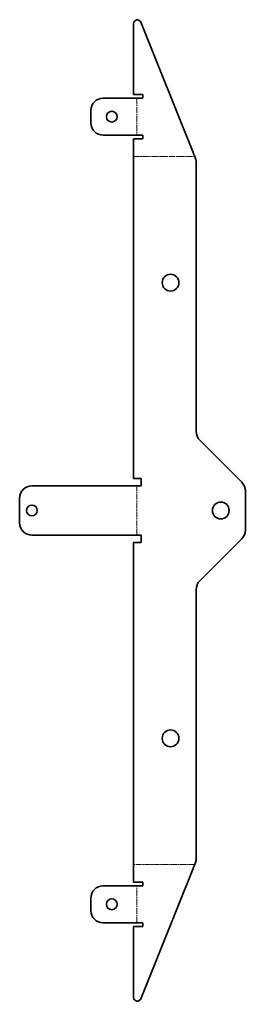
# Model space of a CAD drawing. Header units: millimetres. Extents: x 0 to 92, y 0 to 398.
import ezdxf

# ---------------------------------------------------------------- set-up
doc = ezdxf.new("R2010")
doc.units = ezdxf.units.MM
doc.linetypes.add('Chain', pattern=[13.68, 9.12, -1.14, 2.28, -1.14])
doc.layers.add('SIMUMAK Bend Centerline (ISO)', color=7, linetype='Chain', lineweight=9)
doc.layers.add('SIMUMAK Visible (ISO)', color=7, linetype='Continuous', lineweight=35)

# ---------------------------------------------------------------- blocks, each defined once
blk = doc.blocks.new('DSPY-AUT-06-SOPO-01_Sheet_DSPY-AUT-06-SOPO-01 (Desplegada)')
at = {"layer": 'SIMUMAK Bend Centerline (ISO)', "ltscale": 0.263158}
for p, q in [((1.77, 167.39), (1.77, 152.39)), ((0.47, 143.7), (25.32, 143.7)), ((1.77, -10), (1.77, 10)), ((25.32, -143.7), (0.47, -143.7)), ((1.77, -167.39), (1.77, -152.39))]:
    blk.add_line(p, q, dxfattribs=at)
at = {"layer": 'SIMUMAK Visible (ISO)'}
for p, q in [((0.47, 197.68), (0.47, 168.89)), ((24.71, 145.39), (3.36, 198.24)), ((0.47, 168.89), (4.22, 168.89)), ((4.22, 168.89), (4.22, 167.39)), ((-11.92, 167.39), (4.22, 167.39)), ((-16.92, 157.39), (-16.92, 162.39)), ((4.22, 152.39), (-11.92, 152.39)), ((4.22, 152.39), (4.22, 150.89)), ((0.47, 150.89), (0.47, 13)), ((4.22, 150.89), (0.47, 150.89)), ((25.92, 142), (25.92, 32.07)), ((27.39, 28.54), (44.46, 11.46)), ((0.47, 13), (3.47, 13)), ((3.47, 13), (3.47, 10)), ((-40.92, 10), (3.47, 10)), ((-45.92, -5), (-45.92, 5)), ((45.92, 7.93), (45.92, -7.93)), ((3.47, -10), (-40.92, -10)), ((3.47, -10), (3.47, -13)), ((44.46, -11.46), (27.39, -28.54)), ((0.47, -150.89), (0.47, -13)), ((3.47, -13), (0.47, -13)), ((25.92, -32.07), (25.92, -142)), ((24.71, -145.39), (3.36, -198.24)), ((0.47, -150.89), (4.22, -150.89)), ((4.22, -150.89), (4.22, -152.39)), ((4.22, -152.39), (-11.92, -152.39)), ((-16.92, -157.39), (-16.92, -162.39)), ((-11.92, -167.39), (4.22, -167.39)), ((4.22, -167.39), (4.22, -168.89)), ((4.22, -168.89), (0.47, -168.89)), ((0.47, -197.68), (0.47, -168.89))]:
    blk.add_line(p, q, dxfattribs=at)
for centre, radius in [((-8.42, 159.89), 2.2), ((15.47, 92.5), 3.4), ((-40.92, 0), 2.2), ((35.92, 0), 3.4), ((15.47, -92.5), 3.4), ((-8.42, -159.89), 2.2)]:
    blk.add_circle(centre, radius, dxfattribs=at)
at = {"layer": 'SIMUMAK Visible (ISO)', "extrusion": (0, 0, -1)}
for centre, radius, start, end in [((-1.97, 197.68), 1.5, 0, 158), ((11.92, 162.39), 5, 0, 90), ((11.92, 157.39), 5, 270, 360), ((40.92, 5), 5, 360, 90), ((-40.92, 7.93), 5, 135, 180), ((40.92, -5), 5, 270, 360), ((-40.92, -7.93), 5, 180, 225), ((11.92, -157.39), 5, 0, 90), ((11.92, -162.39), 5, 270, 0), ((-1.97, -197.68), 1.5, 202, 0)]:
    blk.add_arc(centre, radius, start, end, dxfattribs=at)
at = {"layer": 'SIMUMAK Visible (ISO)'}
for centre, start, end in [((30.92, 32.07), 180, 225), ((30.92, -32.07), 135, 180)]:
    blk.add_arc(centre, 5, start, end, dxfattribs=at)
for points in [[(25.92, 142), (25.52, 143.13), (25.12, 144.26), (24.71, 145.39)], [(25.92, -142), (25.52, -143.13), (25.12, -144.26), (24.71, -145.39)]]:
    blk.add_open_spline(points, degree=3, dxfattribs=at)

msp = doc.modelspace()

# ---------------------------------------------------------------- block references
msp.add_blockref('DSPY-AUT-06-SOPO-01_Sheet_DSPY-AUT-06-SOPO-01 (Desplegada)', (45.92, 199.15))

doc.saveas('drawing.dxf')
